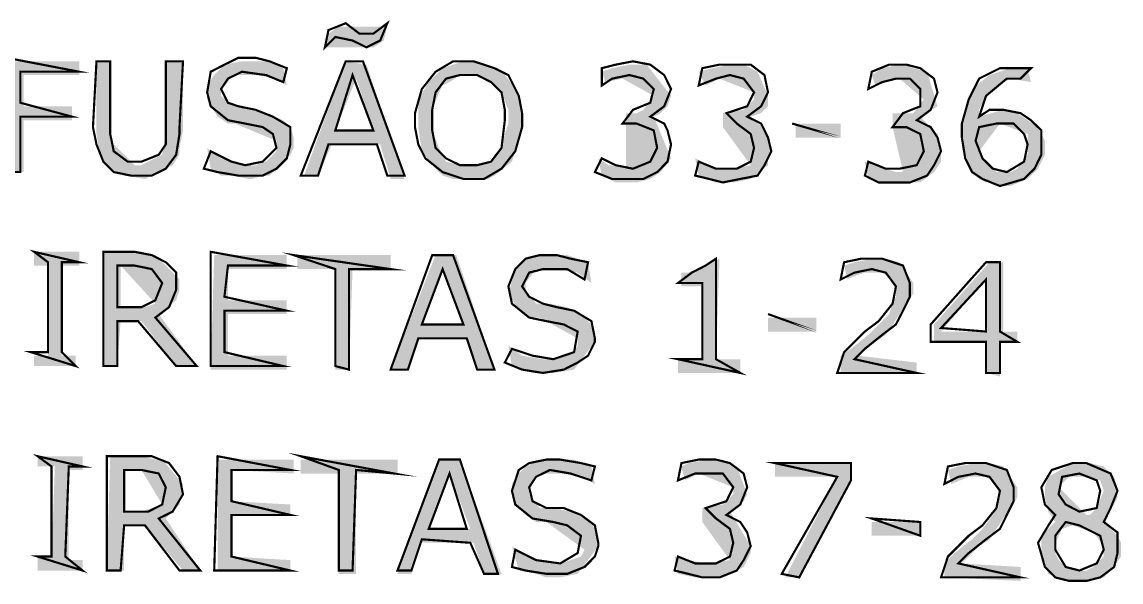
# Model space of a CAD drawing. Header units: millimetres. Extents: x 688550 to 690417, y 7458888 to 7459543.
# Drawn here: x 689862.58 to 689886.1, y 7459308.99 to 7459320.97 of the extents above; entities that cross this region are included whole.
import ezdxf

# ---------------------------------------------------------------- set-up
doc = ezdxf.new("R2010")
doc.units = ezdxf.units.MM
doc.header["$LTSCALE"] = 3
doc.header["$MEASUREMENT"] = 0
doc.layers.add('H', color=7, linetype='Continuous')
doc.layers.add('P', color=7, linetype='Continuous')

msp = doc.modelspace()

# ---------------------------------------------------------------- hatches: boundary and pattern name
at = {"layer": 'H', "linetype": 'Continuous'}
for points in [[(689869.065, 7459320.426), (689869.141, 7459320.72), (689869.363, 7459320.871), (689870.401, 7459320.871), (689870.325, 7459320.573), (689870.102, 7459320.426), (689869.288, 7459320.426), (689869.065, 7459320.426)], [(689862.248, 7459317.759), (689862.248, 7459320.128), (689863.807, 7459320.128), (689863.807, 7459319.834), (689862.618, 7459319.834), (689862.618, 7459319.166), (689863.655, 7459319.166), (689863.655, 7459318.868), (689862.618, 7459318.868), (689862.618, 7459317.759), (689862.248, 7459317.759)], [(689865.214, 7459317.612), (689864.768, 7459317.684), (689864.47, 7459317.831), (689864.323, 7459317.982), (689864.248, 7459318.129), (689864.176, 7459318.574), (689864.176, 7459320.128), (689864.47, 7459320.128), (689864.47, 7459318.65), (689864.47, 7459318.427), (689864.991, 7459317.906), (689865.138, 7459317.906), (689865.583, 7459318.129), (689865.659, 7459318.574), (689865.659, 7459320.128), (689866.028, 7459320.128), (689866.028, 7459318.65), (689865.953, 7459318.276), (689865.953, 7459318.129), (689865.806, 7459317.906), (689865.508, 7459317.759), (689865.361, 7459317.684), (689865.214, 7459317.612)], [(689867.435, 7459317.612), (689867.066, 7459317.684), (689866.843, 7459317.684), (689866.621, 7459317.831), (689866.545, 7459318.276), (689866.843, 7459318.053), (689867.066, 7459317.982), (689867.288, 7459317.906), (689867.582, 7459317.906), (689867.805, 7459317.982), (689868.028, 7459318.204), (689868.028, 7459318.427), (689867.137, 7459318.797), (689866.99, 7459318.797), (689866.768, 7459318.944), (689866.545, 7459319.313), (689866.545, 7459319.611), (689866.696, 7459319.834), (689866.915, 7459320.057), (689867.288, 7459320.128), (689867.582, 7459320.128), (689867.805, 7459320.128), (689868.028, 7459320.057), (689868.175, 7459319.981), (689868.25, 7459319.611), (689868.028, 7459319.758), (689867.582, 7459319.834), (689867.288, 7459319.834), (689867.066, 7459319.834), (689866.99, 7459319.683), (689866.843, 7459319.536), (689866.843, 7459319.389), (689867.137, 7459319.166), (689867.435, 7459319.091), (689867.805, 7459319.019), (689868.175, 7459318.868), (689868.326, 7459318.721), (689868.397, 7459318.498), (689868.397, 7459318.276), (689868.326, 7459318.129), (689867.881, 7459317.684), (689867.734, 7459317.684), (689867.511, 7459317.612), (689867.435, 7459317.612)], [(689870.472, 7459317.612), (689870.249, 7459318.351), (689869.212, 7459318.351), (689869.288, 7459318.65), (689870.102, 7459318.65), (689869.733, 7459319.758), (689869.288, 7459318.65), (689869.212, 7459318.351), (689868.918, 7459317.684), (689868.62, 7459317.684), (689869.51, 7459320.128), (689869.955, 7459320.057), (689870.77, 7459317.612), (689870.472, 7459317.612)], [(689872.03, 7459317.612), (689871.808, 7459317.612), (689871.585, 7459317.684), (689871.434, 7459317.831), (689871.14, 7459318.204), (689871.064, 7459318.721), (689871.064, 7459319.019), (689871.064, 7459319.313), (689871.287, 7459319.683), (689871.585, 7459319.981), (689871.808, 7459320.057), (689872.03, 7459320.128), (689871.955, 7459319.834), (689871.732, 7459319.683), (689871.585, 7459319.611), (689871.509, 7459319.464), (689871.362, 7459319.091), (689871.362, 7459318.65), (689871.509, 7459318.276), (689871.585, 7459318.129), (689871.656, 7459317.982), (689871.955, 7459317.906), (689872.324, 7459317.906), (689872.622, 7459317.982), (689872.694, 7459318.129), (689872.845, 7459318.276), (689872.916, 7459318.574), (689872.992, 7459318.797), (689872.992, 7459319.091), (689872.845, 7459319.464), (689872.769, 7459319.536), (689872.622, 7459319.683), (689872.324, 7459319.834), (689872.177, 7459319.834), (689871.955, 7459319.834), (689872.03, 7459320.128), (689872.324, 7459320.128), (689872.547, 7459320.057), (689872.769, 7459319.981), (689872.916, 7459319.834), (689873.215, 7459319.464), (689873.286, 7459319.019), (689873.286, 7459318.65), (689873.215, 7459318.427), (689873.068, 7459317.982), (689872.694, 7459317.684), (689872.547, 7459317.612), (689872.249, 7459317.612), (689872.03, 7459317.612)], [(689875.512, 7459317.537), (689875.289, 7459317.537), (689874.991, 7459317.684), (689874.916, 7459318.053), (689875.138, 7459317.906), (689875.361, 7459317.906), (689875.512, 7459317.831), (689875.512, 7459318.797), (689875.512, 7459319.019), (689875.735, 7459319.019), (689875.882, 7459319.091), (689876.104, 7459319.389), (689875.436, 7459319.758), (689875.067, 7459319.683), (689874.991, 7459319.905), (689875.214, 7459319.981), (689875.583, 7459320.057), (689875.806, 7459320.057), (689875.953, 7459320.057), (689876.474, 7459319.389), (689876.398, 7459319.166), (689876.251, 7459319.019), (689876.104, 7459318.944), (689876.474, 7459318.053), (689876.251, 7459317.759), (689876.029, 7459317.612), (689875.735, 7459317.537), (689875.512, 7459317.537)], [(689877.658, 7459317.537), (689877.436, 7459317.537), (689877.066, 7459317.684), (689876.99, 7459318.053), (689877.289, 7459317.906), (689877.436, 7459317.831), (689877.658, 7459317.831), (689877.805, 7459317.831), (689878.179, 7459317.906), (689877.583, 7459318.721), (689877.583, 7459319.019), (689878.028, 7459319.091), (689878.25, 7459319.313), (689878.25, 7459319.464), (689877.511, 7459319.758), (689877.213, 7459319.611), (689877.066, 7459319.905), (689877.364, 7459319.981), (689877.734, 7459320.057), (689878.028, 7459320.057), (689878.326, 7459319.905), (689878.549, 7459319.389), (689878.549, 7459319.166), (689878.402, 7459319.019), (689878.179, 7459318.944), (689878.326, 7459318.797), (689878.473, 7459318.721), (689878.62, 7459318.204), (689878.549, 7459318.053), (689878.549, 7459317.906), (689878.179, 7459317.612), (689877.805, 7459317.537), (689877.658, 7459317.537)], [(689881.287, 7459317.537), (689881.069, 7459317.537), (689880.695, 7459317.612), (689880.623, 7459317.982), (689880.917, 7459317.906), (689881.069, 7459317.831), (689881.287, 7459317.759), (689881.438, 7459317.759), (689881.216, 7459318.721), (689881.216, 7459319.019), (689881.438, 7459319.019), (689881.661, 7459319.019), (689881.883, 7459319.313), (689881.363, 7459319.758), (689881.14, 7459319.758), (689880.846, 7459319.611), (689880.77, 7459319.834), (689880.993, 7459319.981), (689881.363, 7459320.057), (689881.51, 7459320.057), (689881.661, 7459319.981), (689881.955, 7459319.905), (689882.177, 7459319.166), (689881.808, 7459318.944), (689882.177, 7459318.574), (689882.253, 7459318.204), (689882.253, 7459317.982), (689882.102, 7459317.759), (689881.808, 7459317.537), (689881.438, 7459317.537), (689881.287, 7459317.537)], [(689883.513, 7459317.461), (689883.584, 7459317.759), (689883.736, 7459317.759), (689883.883, 7459317.831), (689884.105, 7459318.129), (689884.105, 7459318.574), (689883.513, 7459318.797), (689883.068, 7459318.204), (689883.139, 7459318.053), (689883.437, 7459317.759), (689883.584, 7459317.759), (689883.513, 7459317.461), (689883.362, 7459317.537), (689883.215, 7459317.537), (689883.068, 7459317.612), (689882.917, 7459317.759), (689882.845, 7459317.906), (689882.698, 7459318.427), (689882.698, 7459318.721), (689882.77, 7459319.019), (689882.917, 7459319.536), (689883.29, 7459319.834), (689883.736, 7459319.981), (689884.105, 7459319.981), (689884.177, 7459319.683), (689883.736, 7459319.758), (689883.437, 7459319.611), (689883.215, 7459319.389), (689883.068, 7459319.091), (689883.068, 7459318.944), (689883.584, 7459319.091), (689883.736, 7459319.091), (689883.883, 7459319.019), (689884.328, 7459318.721), (689884.399, 7459318.574), (689884.475, 7459318.427), (689884.475, 7459318.129), (689884.328, 7459317.831), (689884.105, 7459317.612), (689883.736, 7459317.461), (689883.513, 7459317.461)], [(689879.141, 7459318.498), (689879.141, 7459318.797), (689880.103, 7459318.797), (689880.103, 7459318.498), (689879.141, 7459318.498)], [(689863.731, 7459313.61), (689862.841, 7459313.61), (689862.841, 7459313.832), (689863.139, 7459313.832), (689863.139, 7459315.76), (689862.841, 7459315.76), (689862.841, 7459316.054), (689863.807, 7459316.054), (689863.807, 7459315.76), (689863.433, 7459315.76), (689863.433, 7459313.832), (689863.731, 7459313.832), (689863.731, 7459313.61)], [(689865.881, 7459313.61), (689865.138, 7459314.571), (689864.693, 7459314.571), (689864.693, 7459314.87), (689865.214, 7459314.87), (689865.436, 7459314.945), (689864.693, 7459315.76), (689864.693, 7459314.87), (689864.693, 7459314.571), (689864.621, 7459313.61), (689864.323, 7459313.61), (689864.323, 7459316.054), (689865.138, 7459316.054), (689865.285, 7459315.983), (689865.436, 7459315.983), (689865.953, 7459315.462), (689865.953, 7459315.239), (689865.881, 7459315.017), (689865.508, 7459314.723), (689866.322, 7459313.61), (689865.881, 7459313.61)], [(689868.25, 7459313.534), (689866.621, 7459313.534), (689866.696, 7459315.983), (689868.25, 7459315.983), (689868.25, 7459315.684), (689866.99, 7459315.684), (689866.99, 7459315.017), (689868.25, 7459315.017), (689868.25, 7459314.723), (689866.99, 7459314.723), (689866.99, 7459313.832), (689868.25, 7459313.832), (689868.25, 7459313.534)], [(689869.582, 7459313.534), (689869.288, 7459313.534), (689869.288, 7459315.684), (689868.473, 7459315.684), (689868.473, 7459315.983), (689870.472, 7459315.983), (689870.472, 7459315.684), (689869.657, 7459315.684), (689869.582, 7459313.534)], [(689872.694, 7459313.534), (689872.324, 7459313.534), (689872.102, 7459314.202), (689872.03, 7459314.5), (689871.585, 7459315.684), (689871.14, 7459314.5), (689872.03, 7459314.5), (689872.102, 7459314.202), (689871.064, 7459314.202), (689870.842, 7459313.534), (689870.472, 7459313.534), (689871.434, 7459315.983), (689871.879, 7459315.983), (689872.694, 7459313.534)], [(689873.731, 7459313.463), (689873.509, 7459313.463), (689873.068, 7459313.61), (689872.992, 7459314.055), (689873.286, 7459313.832), (689873.731, 7459313.757), (689874.029, 7459313.757), (689874.252, 7459313.832), (689874.399, 7459313.908), (689874.475, 7459314.055), (689874.475, 7459314.202), (689873.66, 7459314.647), (689873.437, 7459314.647), (689873.215, 7459314.794), (689872.992, 7459315.164), (689873.139, 7459315.684), (689873.362, 7459315.907), (689873.731, 7459315.983), (689874.029, 7459315.983), (689874.252, 7459315.983), (689874.697, 7459315.831), (689874.769, 7459315.386), (689874.475, 7459315.609), (689874.029, 7459315.684), (689873.731, 7459315.684), (689873.584, 7459315.684), (689873.362, 7459315.386), (689873.362, 7459315.239), (689873.584, 7459314.945), (689873.882, 7459314.945), (689874.252, 7459314.87), (689874.622, 7459314.647), (689874.769, 7459314.5), (689874.844, 7459314.349), (689874.844, 7459314.13), (689874.399, 7459313.534), (689873.954, 7459313.463), (689873.731, 7459313.463)], [(689877.956, 7459313.463), (689876.621, 7459313.463), (689876.621, 7459313.757), (689877.142, 7459313.757), (689877.142, 7459315.315), (689876.696, 7459315.315), (689876.696, 7459315.609), (689876.843, 7459315.609), (689877.511, 7459315.907), (689877.436, 7459313.757), (689877.956, 7459313.757), (689877.956, 7459313.463)], [(689881.732, 7459313.463), (689880.103, 7459313.463), (689880.103, 7459313.832), (689880.325, 7459313.979), (689880.695, 7459314.277), (689880.917, 7459314.5), (689881.14, 7459314.723), (689881.216, 7459314.945), (689881.287, 7459315.092), (689881.287, 7459315.315), (689881.216, 7459315.462), (689880.993, 7459315.609), (689880.77, 7459315.609), (689880.623, 7459315.609), (689880.401, 7459315.537), (689880.25, 7459315.462), (689880.178, 7459315.76), (689880.401, 7459315.831), (689880.77, 7459315.907), (689881.069, 7459315.907), (689881.363, 7459315.831), (689881.661, 7459315.386), (689881.661, 7459315.164), (689881.069, 7459314.277), (689880.846, 7459314.13), (689880.472, 7459313.832), (689881.732, 7459313.685), (689881.732, 7459313.463)], [(689883.513, 7459313.387), (689883.215, 7459313.463), (689883.215, 7459314.13), (689882.102, 7459314.13), (689882.102, 7459314.5), (689882.253, 7459314.349), (689883.215, 7459314.349), (689883.215, 7459315.462), (689882.253, 7459314.349), (689882.102, 7459314.5), (689883.29, 7459315.831), (689883.584, 7459315.831), (689883.584, 7459314.349), (689883.883, 7459314.349), (689883.883, 7459314.13), (689883.513, 7459314.13), (689883.513, 7459313.387)], [(689879.586, 7459314.349), (689878.549, 7459314.349), (689878.549, 7459314.647), (689879.586, 7459314.647), (689879.586, 7459314.349)], [(689863.878, 7459309.237), (689862.916, 7459309.237), (689862.916, 7459309.536), (689863.214, 7459309.536), (689863.286, 7459311.463), (689862.916, 7459311.463), (689862.916, 7459311.682), (689863.878, 7459311.682), (689863.878, 7459311.388), (689863.584, 7459311.388), (689863.584, 7459309.46), (689863.878, 7459309.46), (689863.878, 7459309.237)], [(689866.028, 7459309.237), (689865.214, 7459310.203), (689864.768, 7459310.203), (689864.768, 7459310.497), (689865.138, 7459310.497), (689865.583, 7459310.649), (689865.138, 7459311.388), (689864.768, 7459311.388), (689864.768, 7459310.497), (689864.768, 7459310.203), (689864.768, 7459309.237), (689864.399, 7459309.237), (689864.47, 7459311.682), (689865.138, 7459311.682), (689865.436, 7459311.61), (689865.583, 7459311.61), (689866.028, 7459311.09), (689865.953, 7459310.649), (689865.659, 7459310.35), (689866.398, 7459309.237), (689866.028, 7459309.237)], [(689868.326, 7459309.237), (689866.768, 7459309.237), (689866.768, 7459311.61), (689868.397, 7459311.61), (689868.397, 7459311.312), (689867.066, 7459311.388), (689867.066, 7459310.72), (689868.326, 7459310.649), (689868.326, 7459310.426), (689867.066, 7459310.426), (689867.066, 7459309.536), (689868.326, 7459309.46), (689868.326, 7459309.237)], [(689869.363, 7459309.166), (689869.363, 7459311.312), (689868.548, 7459311.312), (689868.548, 7459311.61), (689870.619, 7459311.61), (689870.619, 7459311.312), (689869.733, 7459311.312), (689869.733, 7459309.166), (689869.363, 7459309.166)], [(689872.471, 7459309.166), (689872.249, 7459309.83), (689872.177, 7459310.128), (689871.732, 7459311.312), (689871.287, 7459310.128), (689872.177, 7459310.128), (689872.249, 7459309.83), (689871.14, 7459309.83), (689870.917, 7459309.166), (689870.619, 7459309.166), (689871.509, 7459311.61), (689871.955, 7459311.61), (689872.845, 7459309.166), (689872.471, 7459309.166)], [(689873.807, 7459309.09), (689873.584, 7459309.166), (689873.215, 7459309.237), (689873.068, 7459309.758), (689873.362, 7459309.536), (689873.882, 7459309.389), (689874.101, 7459309.389), (689874.323, 7459309.46), (689874.546, 7459309.536), (689874.622, 7459309.683), (689873.807, 7459310.275), (689873.584, 7459310.275), (689873.362, 7459310.426), (689873.215, 7459310.573), (689873.068, 7459310.796), (689873.068, 7459311.09), (689873.215, 7459311.312), (689873.362, 7459311.463), (689873.509, 7459311.535), (689873.807, 7459311.61), (689874.101, 7459311.61), (689874.399, 7459311.61), (689874.769, 7459311.463), (689874.844, 7459311.09), (689874.546, 7459311.241), (689874.101, 7459311.312), (689873.66, 7459311.312), (689873.437, 7459311.018), (689873.437, 7459310.867), (689873.66, 7459310.573), (689873.954, 7459310.573), (689874.323, 7459310.497), (689874.769, 7459310.275), (689874.916, 7459309.981), (689874.916, 7459309.758), (689874.475, 7459309.166), (689874.101, 7459309.09), (689873.807, 7459309.09)], [(689877.142, 7459309.09), (689876.99, 7459309.09), (689876.621, 7459309.166), (689876.549, 7459309.536), (689876.843, 7459309.46), (689877.213, 7459309.389), (689877.734, 7459309.46), (689877.142, 7459310.275), (689877.142, 7459310.573), (689877.583, 7459310.649), (689877.805, 7459310.867), (689877.805, 7459311.018), (689877.066, 7459311.312), (689876.919, 7459311.241), (689876.768, 7459311.165), (689876.696, 7459311.463), (689876.843, 7459311.535), (689877.289, 7459311.61), (689877.583, 7459311.61), (689877.881, 7459311.463), (689878.103, 7459310.867), (689878.028, 7459310.72), (689877.734, 7459310.497), (689878.179, 7459309.758), (689878.179, 7459309.611), (689878.103, 7459309.46), (689878.028, 7459309.313), (689877.734, 7459309.166), (689877.364, 7459309.09), (689877.142, 7459309.09)], [(689879.216, 7459309.09), (689878.918, 7459309.09), (689880.031, 7459311.241), (689878.696, 7459311.241), (689878.696, 7459311.535), (689880.325, 7459311.535), (689880.325, 7459311.165), (689879.216, 7459309.09)], [(689883.954, 7459309.015), (689882.324, 7459309.09), (689882.324, 7459309.389), (689882.547, 7459309.611), (689882.917, 7459309.905), (689883.139, 7459310.128), (689883.362, 7459310.426), (689883.437, 7459310.573), (689883.513, 7459310.796), (689883.513, 7459310.943), (689883.437, 7459311.09), (689883.215, 7459311.241), (689882.992, 7459311.241), (689882.845, 7459311.241), (689882.476, 7459311.09), (689882.4, 7459311.388), (689882.623, 7459311.463), (689882.992, 7459311.535), (689883.29, 7459311.535), (689883.584, 7459311.463), (689883.736, 7459311.241), (689883.883, 7459311.018), (689883.883, 7459310.796), (689883.29, 7459309.905), (689883.068, 7459309.758), (689882.698, 7459309.389), (689883.954, 7459309.313), (689883.954, 7459309.015)], [(689884.991, 7459309.015), (689884.697, 7459309.09), (689884.55, 7459309.166), (689884.399, 7459309.536), (689884.399, 7459309.83), (689884.399, 7459309.981), (689884.697, 7459310.275), (689884.844, 7459310.128), (689884.697, 7459309.83), (689884.697, 7459309.611), (689884.769, 7459309.46), (689884.92, 7459309.313), (689885.143, 7459309.237), (689885.365, 7459309.237), (689885.512, 7459309.313), (689885.735, 7459309.536), (689885.735, 7459309.758), (689885.512, 7459310.052), (689885.067, 7459310.203), (689884.844, 7459310.128), (689884.697, 7459310.275), (689884.55, 7459310.497), (689884.475, 7459310.796), (689884.475, 7459311.018), (689884.55, 7459311.241), (689885.067, 7459311.535), (689885.437, 7459311.535), (689885.735, 7459311.463), (689885.957, 7459311.241), (689886.029, 7459311.018), (689886.029, 7459310.796), (689885.957, 7459310.649), (689885.735, 7459310.35), (689885.584, 7459310.573), (689885.735, 7459310.943), (689885.659, 7459311.165), (689885.365, 7459311.241), (689884.991, 7459311.241), (689884.769, 7459311.018), (689885.365, 7459310.426), (689885.437, 7459310.426), (689885.584, 7459310.573), (689885.735, 7459310.35), (689885.882, 7459310.128), (689886.029, 7459309.981), (689886.104, 7459309.83), (689886.104, 7459309.536), (689885.957, 7459309.313), (689885.735, 7459309.09), (689885.437, 7459309.015), (689884.991, 7459309.015)], [(689881.808, 7459309.981), (689880.77, 7459309.981), (689880.77, 7459310.275), (689881.808, 7459310.275), (689881.808, 7459309.981)]]:
    msp.add_hatch(color=256, dxfattribs=at).paths.add_polyline_path(points)

# ---------------------------------------------------------------- linework, layer by layer
at = {"layer": 'P', "const_width": 0.0462}
for points in [[(689870.401, 7459320.943), (689870.102, 7459320.72), (689869.804, 7459320.72), (689869.51, 7459320.943), (689869.141, 7459320.796), (689869.065, 7459320.426), (689869.288, 7459320.649), (689869.657, 7459320.573), (689869.955, 7459320.426), (689870.249, 7459320.573), (689870.401, 7459320.943), (689870.401, 7459320.943)], [(689863.807, 7459319.905), (689862.248, 7459320.204), (689862.248, 7459317.759), (689862.547, 7459317.759), (689862.547, 7459318.944), (689863.655, 7459318.944), (689862.547, 7459319.242), (689862.547, 7459319.905), (689863.807, 7459319.905), (689863.807, 7459319.905)], [(689865.953, 7459318.721), (689866.028, 7459320.128), (689865.659, 7459320.128), (689865.659, 7459318.65), (689865.659, 7459318.351), (689865.508, 7459318.129), (689865.138, 7459317.982), (689864.844, 7459317.982), (689864.546, 7459318.204), (689864.47, 7459318.574), (689864.47, 7459320.128), (689864.176, 7459320.128), (689864.101, 7459318.721), (689864.176, 7459318.351), (689864.323, 7459317.982), (689864.546, 7459317.759), (689864.915, 7459317.684), (689865.361, 7459317.684), (689865.659, 7459317.831), (689865.881, 7459318.129), (689865.953, 7459318.574), (689865.953, 7459318.721), (689865.953, 7459318.721)], [(689868.326, 7459318.351), (689868.326, 7459318.721), (689867.952, 7459318.944), (689867.582, 7459319.091), (689867.213, 7459319.166), (689866.99, 7459319.242), (689866.843, 7459319.536), (689866.99, 7459319.758), (689867.288, 7459319.905), (689867.805, 7459319.834), (689868.175, 7459319.683), (689868.25, 7459319.981), (689867.881, 7459320.128), (689867.582, 7459320.204), (689867.213, 7459320.204), (689866.915, 7459320.057), (689866.621, 7459319.905), (689866.545, 7459319.464), (689866.621, 7459319.166), (689866.99, 7459318.868), (689867.36, 7459318.797), (689867.734, 7459318.721), (689867.952, 7459318.574), (689868.028, 7459318.276), (689867.734, 7459317.982), (689867.36, 7459317.906), (689867.066, 7459317.982), (689866.621, 7459318.204), (689866.474, 7459317.831), (689866.768, 7459317.759), (689867.213, 7459317.684), (689867.734, 7459317.684), (689868.028, 7459317.831), (689868.25, 7459318.053), (689868.326, 7459318.351), (689868.326, 7459318.351), (689868.326, 7459318.351)], [(689870.77, 7459317.684), (689869.88, 7459320.128), (689869.51, 7459320.128), (689868.548, 7459317.684), (689868.918, 7459317.684), (689869.141, 7459318.351), (689870.178, 7459318.351), (689870.401, 7459317.684), (689870.77, 7459317.684), (689870.77, 7459317.684)], [(689872.992, 7459319.834), (689872.694, 7459319.981), (689872.249, 7459320.128), (689871.808, 7459320.128), (689871.434, 7459319.905), (689871.14, 7459319.536), (689870.993, 7459319.019), (689870.993, 7459318.721), (689871.064, 7459318.351), (689871.215, 7459318.053), (689871.585, 7459317.759), (689872.03, 7459317.612), (689872.471, 7459317.612), (689872.845, 7459317.831), (689873.139, 7459318.204), (689873.286, 7459318.721), (689873.286, 7459319.019), (689873.215, 7459319.389), (689873.068, 7459319.683), (689872.992, 7459319.834), (689872.992, 7459319.834)], [(689876.327, 7459318.797), (689876.029, 7459318.944), (689876.327, 7459319.166), (689876.474, 7459319.536), (689876.327, 7459319.834), (689876.029, 7459320.057), (689875.659, 7459320.128), (689875.289, 7459320.057), (689874.991, 7459319.981), (689874.991, 7459319.611), (689875.214, 7459319.758), (689875.583, 7459319.834), (689875.882, 7459319.758), (689876.104, 7459319.536), (689876.029, 7459319.242), (689875.659, 7459319.091), (689875.436, 7459318.797), (689875.735, 7459318.797), (689876.104, 7459318.65), (689876.176, 7459318.276), (689876.029, 7459317.982), (689875.659, 7459317.831), (689875.289, 7459317.906), (689874.991, 7459318.053), (689874.844, 7459317.759), (689875.214, 7459317.612), (689875.512, 7459317.612), (689875.882, 7459317.612), (689876.176, 7459317.759), (689876.398, 7459317.982), (689876.474, 7459318.351), (689876.398, 7459318.65), (689876.327, 7459318.797), (689876.327, 7459318.797)], [(689878.402, 7459318.797), (689878.103, 7459318.944), (689878.402, 7459319.166), (689878.549, 7459319.464), (689878.473, 7459319.834), (689878.179, 7459320.057), (689877.881, 7459320.057), (689877.511, 7459320.057), (689877.142, 7459319.981), (689877.066, 7459319.611), (689877.436, 7459319.758), (689877.734, 7459319.834), (689878.028, 7459319.758), (689878.25, 7459319.464), (689878.103, 7459319.166), (689877.658, 7459319.019), (689877.881, 7459318.797), (689878.179, 7459318.574), (689878.25, 7459318.276), (689878.179, 7459317.982), (689877.881, 7459317.831), (689877.436, 7459317.831), (689877.066, 7459317.982), (689876.99, 7459317.684), (689877.289, 7459317.612), (689877.583, 7459317.537), (689877.956, 7459317.612), (689878.326, 7459317.684), (689878.473, 7459317.906), (689878.62, 7459318.204), (689878.549, 7459318.498), (689878.402, 7459318.797), (689878.402, 7459318.797)], [(689882.03, 7459318.721), (689881.732, 7459318.868), (689882.03, 7459319.091), (689882.177, 7459319.464), (689882.102, 7459319.758), (689881.808, 7459319.981), (689881.51, 7459320.057), (689881.14, 7459320.057), (689880.77, 7459319.905), (689880.695, 7459319.536), (689880.993, 7459319.683), (689881.287, 7459319.758), (689881.585, 7459319.758), (689881.808, 7459319.536), (689881.808, 7459319.166), (689881.438, 7459319.019), (689881.216, 7459318.721), (689881.51, 7459318.721), (689881.808, 7459318.574), (689881.883, 7459318.204), (689881.732, 7459317.906), (689881.363, 7459317.831), (689881.069, 7459317.831), (689880.695, 7459317.982), (689880.623, 7459317.684), (689880.917, 7459317.537), (689881.216, 7459317.537), (689881.585, 7459317.537), (689881.955, 7459317.684), (689882.102, 7459317.906), (689882.253, 7459318.204), (689882.177, 7459318.498), (689882.03, 7459318.721), (689882.03, 7459318.721)], [(689884.399, 7459318.351), (689884.399, 7459318.65), (689884.177, 7459318.868), (689883.954, 7459319.019), (689883.584, 7459319.091), (689883.29, 7459319.091), (689883.068, 7459318.944), (689883.215, 7459319.389), (689883.66, 7459319.758), (689883.954, 7459319.758), (689884.177, 7459319.981), (689883.883, 7459319.981), (689883.513, 7459319.981), (689883.068, 7459319.758), (689882.845, 7459319.313), (689882.698, 7459318.797), (689882.698, 7459318.498), (689882.77, 7459318.053), (689882.917, 7459317.759), (689883.139, 7459317.612), (689883.513, 7459317.461), (689884.03, 7459317.612), (689884.252, 7459317.831), (689884.399, 7459318.129), (689884.399, 7459318.351), (689884.399, 7459318.351)], [(689870.102, 7459318.65), (689869.288, 7459318.65), (689869.657, 7459319.834), (689870.102, 7459318.65), (689870.102, 7459318.65)], [(689872.916, 7459318.868), (689872.845, 7459318.276), (689872.622, 7459317.982), (689872.324, 7459317.906), (689871.955, 7459317.906), (689871.656, 7459318.053), (689871.434, 7459318.276), (689871.362, 7459318.65), (689871.362, 7459319.091), (689871.434, 7459319.464), (689871.656, 7459319.758), (689871.955, 7459319.834), (689872.324, 7459319.834), (689872.622, 7459319.683), (689872.845, 7459319.464), (689872.916, 7459319.091), (689872.916, 7459318.868), (689872.916, 7459318.868)], [(689880.103, 7459318.498), (689879.065, 7459318.797), (689880.103, 7459318.498), (689880.103, 7459318.498)], [(689884.105, 7459318.351), (689884.03, 7459317.982), (689883.66, 7459317.759), (689883.362, 7459317.831), (689883.139, 7459318.053), (689882.992, 7459318.427), (689883.068, 7459318.721), (689883.437, 7459318.797), (689883.807, 7459318.797), (689884.03, 7459318.574), (689884.105, 7459318.351), (689884.105, 7459318.351)], [(689863.731, 7459313.61), (689863.433, 7459313.908), (689863.433, 7459315.831), (689863.807, 7459315.831), (689862.841, 7459316.054), (689863.139, 7459315.831), (689863.139, 7459313.908), (689862.769, 7459313.908), (689863.731, 7459313.61), (689863.731, 7459313.61)], [(689866.322, 7459313.61), (689865.436, 7459314.647), (689865.73, 7459314.87), (689865.881, 7459315.239), (689865.881, 7459315.609), (689865.659, 7459315.831), (689865.361, 7459315.983), (689864.991, 7459316.054), (689864.323, 7459316.054), (689864.323, 7459313.61), (689864.621, 7459313.61), (689864.621, 7459314.571), (689865.067, 7459314.571), (689865.881, 7459313.61), (689866.322, 7459313.61), (689866.322, 7459313.61)], [(689868.175, 7459313.61), (689866.915, 7459313.908), (689866.915, 7459314.794), (689868.25, 7459314.794), (689866.915, 7459315.092), (689866.99, 7459315.76), (689868.25, 7459315.76), (689866.621, 7459316.054), (689866.621, 7459313.61), (689868.175, 7459313.61), (689868.175, 7459313.61)], [(689870.472, 7459315.684), (689868.397, 7459315.983), (689869.288, 7459315.684), (689869.288, 7459313.61), (689869.582, 7459313.534), (689869.582, 7459315.684), (689870.472, 7459315.684), (689870.472, 7459315.684)], [(689872.694, 7459313.534), (689871.808, 7459315.983), (689871.362, 7459315.983), (689870.472, 7459313.534), (689870.842, 7459313.534), (689871.064, 7459314.202), (689872.102, 7459314.202), (689872.324, 7459313.534), (689872.694, 7459313.534), (689872.694, 7459313.534)], [(689874.844, 7459314.202), (689874.769, 7459314.571), (689874.399, 7459314.794), (689874.029, 7459314.87), (689873.731, 7459314.945), (689873.437, 7459315.092), (689873.286, 7459315.315), (689873.437, 7459315.609), (689873.731, 7459315.684), (689874.252, 7459315.684), (689874.622, 7459315.462), (689874.697, 7459315.831), (689874.323, 7459315.907), (689874.029, 7459315.983), (689873.66, 7459315.983), (689873.362, 7459315.907), (689873.139, 7459315.684), (689872.992, 7459315.315), (689873.068, 7459314.945), (689873.437, 7459314.647), (689873.807, 7459314.571), (689874.176, 7459314.5), (689874.475, 7459314.349), (689874.399, 7459313.908), (689873.954, 7459313.757), (689873.509, 7459313.832), (689873.068, 7459313.979), (689872.916, 7459313.685), (689873.286, 7459313.534), (689873.731, 7459313.463), (689874.176, 7459313.534), (689874.475, 7459313.685), (689874.697, 7459313.832), (689874.844, 7459314.13), (689874.844, 7459314.202), (689874.844, 7459314.202)], [(689877.956, 7459313.463), (689877.436, 7459313.757), (689877.436, 7459315.907), (689877.213, 7459315.76), (689876.919, 7459315.609), (689876.621, 7459315.386), (689877.142, 7459315.386), (689877.142, 7459313.757), (689876.621, 7459313.757), (689877.956, 7459313.463), (689877.956, 7459313.463)], [(689881.732, 7459313.463), (689880.401, 7459313.757), (689880.623, 7459313.979), (689880.993, 7459314.277), (689881.287, 7459314.5), (689881.438, 7459314.794), (689881.585, 7459315.092), (689881.585, 7459315.386), (689881.438, 7459315.76), (689880.993, 7459315.907), (689880.548, 7459315.907), (689880.178, 7459315.831), (689880.103, 7459315.462), (689880.401, 7459315.609), (689880.77, 7459315.684), (689881.069, 7459315.609), (689881.287, 7459315.315), (689881.216, 7459314.945), (689880.917, 7459314.571), (689880.623, 7459314.349), (689880.401, 7459314.13), (689880.178, 7459313.908), (689880.031, 7459313.463), (689881.732, 7459313.463), (689881.732, 7459313.463)], [(689865.583, 7459315.386), (689865.436, 7459315.017), (689865.138, 7459314.87), (689864.621, 7459314.87), (689864.621, 7459315.76), (689864.991, 7459315.76), (689865.361, 7459315.684), (689865.583, 7459315.386), (689865.583, 7459315.386), (689865.583, 7459315.386)], [(689872.03, 7459314.5), (689871.14, 7459314.5), (689871.585, 7459315.684), (689872.03, 7459314.5), (689872.03, 7459314.5)], [(689883.883, 7459314.13), (689883.513, 7459314.349), (689883.513, 7459315.831), (689883.215, 7459315.831), (689882.03, 7459314.5), (689882.03, 7459314.13), (689883.215, 7459314.13), (689883.215, 7459313.463), (689883.513, 7459313.463), (689883.513, 7459314.13), (689883.883, 7459314.13), (689883.883, 7459314.13)], [(689883.215, 7459314.349), (689882.253, 7459314.424), (689883.215, 7459315.462), (689883.215, 7459314.349), (689883.215, 7459314.349)], [(689879.586, 7459314.349), (689878.549, 7459314.723), (689879.586, 7459314.349), (689879.586, 7459314.349)], [(689863.878, 7459309.237), (689863.508, 7459309.536), (689863.584, 7459311.463), (689863.878, 7459311.463), (689862.916, 7459311.682), (689863.214, 7459311.463), (689863.214, 7459309.536), (689862.916, 7459309.536), (689863.878, 7459309.237), (689863.878, 7459309.237)], [(689866.398, 7459309.237), (689865.508, 7459310.35), (689865.806, 7459310.497), (689866.028, 7459310.867), (689865.953, 7459311.241), (689865.73, 7459311.535), (689865.361, 7459311.682), (689864.399, 7459311.682), (689864.399, 7459309.237), (689864.693, 7459309.237), (689864.768, 7459310.203), (689865.214, 7459310.203), (689865.953, 7459309.237), (689866.398, 7459309.237), (689866.398, 7459309.237)], [(689868.326, 7459309.237), (689867.066, 7459309.536), (689867.066, 7459310.426), (689868.326, 7459310.426), (689867.066, 7459310.72), (689867.066, 7459311.388), (689868.326, 7459311.388), (689866.768, 7459311.682), (689866.696, 7459309.237), (689868.326, 7459309.237), (689868.326, 7459309.237)], [(689870.548, 7459311.312), (689868.548, 7459311.682), (689869.363, 7459311.388), (689869.363, 7459309.237), (689869.657, 7459309.237), (689869.733, 7459311.388), (689870.548, 7459311.312), (689870.548, 7459311.312)], [(689872.769, 7459309.166), (689871.955, 7459311.61), (689871.509, 7459311.61), (689870.619, 7459309.237), (689870.917, 7459309.237), (689871.14, 7459309.905), (689872.177, 7459309.83), (689872.471, 7459309.166), (689872.769, 7459309.166), (689872.769, 7459309.166)], [(689874.916, 7459309.83), (689874.844, 7459310.203), (689874.546, 7459310.426), (689874.176, 7459310.573), (689873.807, 7459310.573), (689873.509, 7459310.72), (689873.437, 7459311.018), (689873.584, 7459311.241), (689873.882, 7459311.388), (689874.323, 7459311.312), (689874.769, 7459311.165), (689874.844, 7459311.463), (689874.546, 7459311.535), (689874.101, 7459311.61), (689873.807, 7459311.61), (689873.437, 7459311.535), (689873.215, 7459311.388), (689873.068, 7459310.943), (689873.139, 7459310.649), (689873.509, 7459310.35), (689873.954, 7459310.275), (689874.252, 7459310.203), (689874.546, 7459309.981), (689874.475, 7459309.611), (689874.101, 7459309.389), (689873.584, 7459309.46), (689873.139, 7459309.683), (689873.068, 7459309.313), (689873.362, 7459309.237), (689873.807, 7459309.166), (689874.252, 7459309.166), (689874.622, 7459309.313), (689874.844, 7459309.536), (689874.916, 7459309.758), (689874.916, 7459309.83), (689874.916, 7459309.83)], [(689877.956, 7459310.275), (689877.658, 7459310.426), (689877.956, 7459310.649), (689878.103, 7459311.018), (689878.028, 7459311.312), (689877.734, 7459311.535), (689877.436, 7459311.61), (689877.066, 7459311.61), (689876.696, 7459311.535), (689876.621, 7459311.165), (689876.99, 7459311.312), (689877.289, 7459311.312), (689877.583, 7459311.312), (689877.805, 7459311.018), (689877.658, 7459310.72), (689877.213, 7459310.573), (689877.436, 7459310.35), (689877.734, 7459310.128), (689877.805, 7459309.83), (689877.734, 7459309.536), (689877.436, 7459309.389), (689876.99, 7459309.389), (689876.621, 7459309.536), (689876.549, 7459309.237), (689876.843, 7459309.166), (689877.142, 7459309.09), (689877.511, 7459309.09), (689877.881, 7459309.237), (689878.028, 7459309.46), (689878.179, 7459309.758), (689878.103, 7459310.052), (689877.956, 7459310.275), (689877.956, 7459310.275)], [(689880.325, 7459311.165), (689880.325, 7459311.535), (689878.696, 7459311.535), (689880.031, 7459311.241), (689878.843, 7459309.166), (689879.216, 7459309.09), (689880.325, 7459311.165), (689880.325, 7459311.165)], [(689883.954, 7459309.09), (689882.623, 7459309.389), (689882.845, 7459309.611), (689883.215, 7459309.905), (689883.513, 7459310.128), (689883.66, 7459310.426), (689883.807, 7459310.72), (689883.807, 7459311.018), (689883.66, 7459311.388), (689883.215, 7459311.535), (689882.77, 7459311.535), (689882.4, 7459311.463), (689882.324, 7459311.09), (689882.623, 7459311.241), (689882.992, 7459311.312), (689883.29, 7459311.241), (689883.513, 7459310.943), (689883.437, 7459310.573), (689883.139, 7459310.203), (689882.845, 7459309.981), (689882.623, 7459309.758), (689882.4, 7459309.536), (689882.253, 7459309.09), (689883.954, 7459309.09), (689883.954, 7459309.09)], [(689886.029, 7459309.758), (689886.029, 7459310.052), (689885.735, 7459310.275), (689885.882, 7459310.573), (689886.029, 7459310.943), (689885.882, 7459311.312), (689885.365, 7459311.535), (689885.067, 7459311.535), (689884.622, 7459311.388), (689884.399, 7459311.018), (689884.475, 7459310.649), (689884.697, 7459310.426), (689884.55, 7459310.203), (689884.328, 7459309.83), (689884.475, 7459309.313), (689884.697, 7459309.09), (689884.991, 7459309.015), (689885.365, 7459309.015), (689885.659, 7459309.09), (689885.957, 7459309.313), (689886.029, 7459309.611), (689886.029, 7459309.758), (689886.029, 7459309.758)], [(689865.659, 7459311.018), (689865.583, 7459310.649), (689865.285, 7459310.497), (689864.768, 7459310.497), (689864.768, 7459311.388), (689865.138, 7459311.388), (689865.508, 7459311.312), (689865.659, 7459311.018), (689865.659, 7459311.018), (689865.659, 7459311.018)], [(689872.102, 7459310.128), (689871.287, 7459310.128), (689871.732, 7459311.312), (689872.102, 7459310.128), (689872.102, 7459310.128)], [(689885.659, 7459310.943), (689885.584, 7459310.573), (689885.214, 7459310.497), (689884.92, 7459310.649), (689884.769, 7459310.867), (689884.844, 7459311.241), (689885.214, 7459311.312), (689885.584, 7459311.165), (689885.659, 7459310.943), (689885.659, 7459310.943)], [(689881.808, 7459309.981), (689881.808, 7459310.275), (689880.77, 7459310.35), (689881.808, 7459309.981), (689881.808, 7459309.981)], [(689885.735, 7459309.683), (689885.584, 7459309.389), (689885.214, 7459309.237), (689884.92, 7459309.313), (689884.697, 7459309.683), (689884.697, 7459309.981), (689884.92, 7459310.275), (689885.214, 7459310.203), (689885.659, 7459309.981), (689885.735, 7459309.683), (689885.735, 7459309.683)]]:
    msp.add_lwpolyline(points, dxfattribs=at)

doc.saveas('drawing.dxf')
